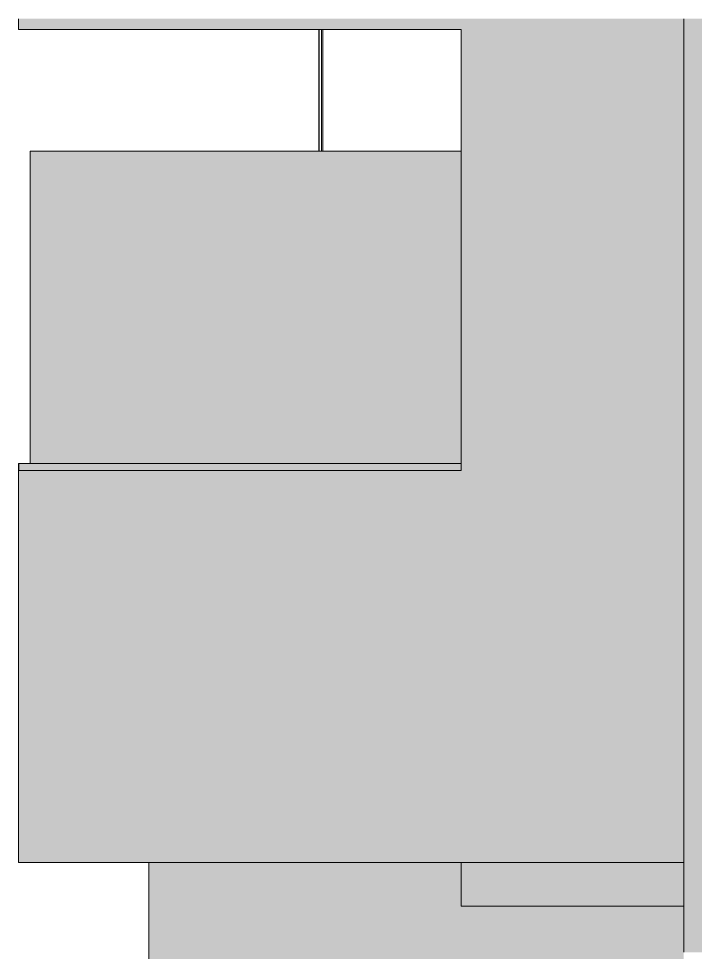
# Model space of a CAD drawing. Header units: metres. Extents: x -14 to 130, y -38 to 4.
# Drawn here: x 109.214 to 111.554, y -29.624 to -26.396 of the extents above; entities that cross this region are included whole.
import ezdxf

# ---------------------------------------------------------------- set-up
doc = ezdxf.new("R2010")
doc.units = ezdxf.units.M
doc.header["$MEASUREMENT"] = 0
for name, color, linetype in [('A-Ost_Ansicht Ost PP_2_140 Brüstung', 7, 'Continuous'), ('A-Ost_Ansicht Ost PP_2_140 Geländer transparent', 7, 'Continuous'), ('A-Ost_Ansicht Ost PP_2_240 Unterdämmung', 7, 'Continuous'), ('A-Ost_Ansicht Ost PP_2_611 Entwässerung', 7, 'Continuous'), ('A-Ost_Ansicht Ost PP_2_725 Nachbarbebauung', 7, 'Continuous'), ('A-Ost_Ansicht Ost PP_2_Neubau_140 Geländer transparent', 7, 'Continuous')]:
    doc.layers.add(name, color=color, linetype=linetype)

msp = doc.modelspace()

# ---------------------------------------------------------------- hatches: boundary and pattern name
at = {"layer": 'A-Ost_Ansicht Ost PP_2_140 Brüstung', "linetype": 'Continuous', "lineweight": 0, "true_color": 0x000000}
for points in [[(109.2142, -26.3959), (109.2142, -26.4337), (110.7442, -26.4337), (110.7442, -26.3959)], [(110.7442, -26.3959), (110.7442, -26.4337), (111.5142, -26.4337), (111.5142, -26.3959)], [(111.5142, -26.4337), (110.7442, -26.4337), (110.7442, -29.3137), (111.5142, -29.3137)], [(109.2542, -27.9337), (110.7439, -27.9337), (110.7439, -27.9577), (110.7442, -26.8537), (109.2542, -26.8537)], [(109.2142, -29.3137), (110.7442, -29.3137), (110.7442, -27.9577), (109.2142, -27.9577)]]:
    msp.add_hatch(color=18, dxfattribs=at).paths.add_polyline_path(points)
at = {"layer": 'A-Ost_Ansicht Ost PP_2_140 Geländer transparent', "linetype": 'Continuous', "lineweight": 0, "true_color": 0x000000}
msp.add_hatch(color=18, dxfattribs=at).paths.add_polyline_path([(109.6642, -30.1437), (111.5142, -30.1437), (111.5142, -29.4637), (110.7442, -29.4637), (110.7442, -29.3137), (109.6642, -29.3137)])
at = {"layer": 'A-Ost_Ansicht Ost PP_2_240 Unterdämmung', "linetype": 'Continuous', "lineweight": 0, "true_color": 0x000000}
msp.add_hatch(color=18, dxfattribs=at).paths.add_polyline_path([(110.7442, -29.3137), (110.7442, -29.4637), (111.5142, -29.4637), (111.5142, -29.3137)])
at = {"layer": 'A-Ost_Ansicht Ost PP_2_611 Entwässerung', "linetype": 'Continuous', "lineweight": 0, "true_color": 0x000000}
msp.add_hatch(color=18, dxfattribs=at).paths.add_polyline_path([(111.6242, -29.6237), (111.6242, -26.3959), (111.5142, -26.3959), (111.5142, -29.6237)])
at = {"layer": 'A-Ost_Ansicht Ost PP_2_Neubau_140 Geländer transparent', "linetype": 'Continuous', "lineweight": 0, "true_color": 0x000000}
for points in [[(109.2142, -27.9577), (109.2146, -27.9337)], [(109.2146, -27.9577), (110.7439, -27.9577), (110.7439, -27.9337), (109.2146, -27.9337)]]:
    msp.add_hatch(color=18, dxfattribs=at).paths.add_polyline_path(points)

# ---------------------------------------------------------------- linework, layer by layer
at = {"layer": 'A-Ost_Ansicht Ost PP_2_140 Brüstung', "color": 7, "linetype": 'Continuous', "lineweight": 18, "ltscale": 1000}
for p, q in [((109.2142, -26.3959), (109.2142, -26.4337)), ((110.7442, -26.4337), (109.2142, -26.4337)), ((110.7442, -27.9577), (110.7442, -26.4337)), ((109.2542, -26.8537), (110.7442, -26.8537)), ((109.2542, -26.8537), (109.2542, -27.9337)), ((109.2142, -27.9577), (109.2142, -29.3137)), ((110.7442, -27.9577), (109.2142, -27.9577)), ((110.7442, -29.3137), (109.2142, -29.3137)), ((111.5142, -29.3137), (110.7442, -29.3137))]:
    msp.add_line(p, q, dxfattribs=at)
at = {"layer": 'A-Ost_Ansicht Ost PP_2_140 Geländer transparent', "color": 7, "linetype": 'Continuous', "lineweight": 18, "ltscale": 1000}
msp.add_line((109.6642, -29.3137), (109.6642, -30.1437), dxfattribs=at)
at = {"layer": 'A-Ost_Ansicht Ost PP_2_240 Unterdämmung', "color": 30, "linetype": 'Continuous', "lineweight": 13, "ltscale": 1000, "true_color": 0xff6400}
for q in [(110.7442, -29.3137), (111.5142, -29.4637)]:
    msp.add_line((110.7442, -29.4637), q, dxfattribs=at)
at = {"layer": 'A-Ost_Ansicht Ost PP_2_611 Entwässerung', "color": 7, "linetype": 'Continuous', "lineweight": 18, "ltscale": 1000}
msp.add_line((111.5142, -29.6237), (111.5142, -26.3959), dxfattribs=at)
at = {"layer": 'A-Ost_Ansicht Ost PP_2_725 Nachbarbebauung', "color": 8, "linetype": 'Continuous', "lineweight": 13, "ltscale": 1000}
for p, q in [((110.2519, -26.8537), (110.2519, -26.4337)), ((110.2534, -26.8537), (110.2534, -26.4337)), ((110.2535, -26.8537), (110.2535, -26.4337)), ((110.2609, -26.8537), (110.2609, -26.4337)), ((110.2613, -26.8537), (110.2613, -26.4337)), ((110.2657, -26.8537), (110.2657, -26.4337))]:
    msp.add_line(p, q, dxfattribs=at)
at = {"layer": 'A-Ost_Ansicht Ost PP_2_Neubau_140 Geländer transparent', "color": 7, "linetype": 'Continuous', "lineweight": 13, "ltscale": 1000}
for p, q in [((109.2142, -27.9577), (109.2142, -27.9337)), ((109.2142, -27.9337), (109.2146, -27.9337)), ((109.2146, -27.9337), (110.7439, -27.9337)), ((109.2146, -27.9577), (109.2146, -27.9337)), ((110.7439, -27.9577), (110.7439, -27.9337))]:
    msp.add_line(p, q, dxfattribs=at)

doc.saveas('drawing.dxf')
